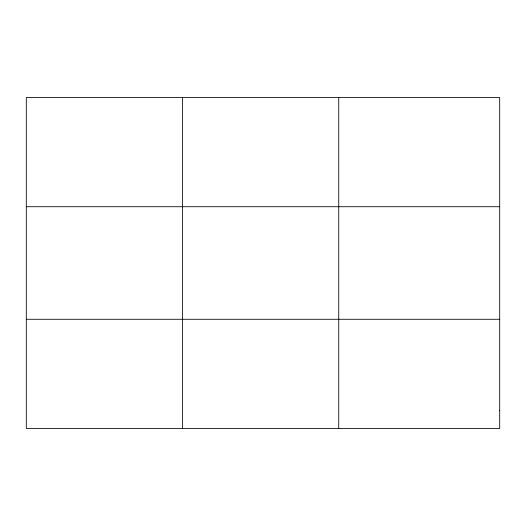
<?xml version="1.0" encoding="UTF-8"?>
<svg xmlns="http://www.w3.org/2000/svg" width="526" height="526" viewBox="0 0 526 526"><rect width="100%" height="100%" fill="white"/><g stroke="black" fill="none" stroke-linecap="round" stroke-linejoin="round"><path stroke-width="0.79" d="M182.522 428.506L182.522 97.494M338.744 428.506L338.744 97.494M26.3 206.725L499.7 206.725M26.3 319.275L499.7 319.275M499.7 410.3L499.7 428.506L26.3 428.506L26.3 97.494L499.7 97.494L499.7 410.3"/></g></svg>
